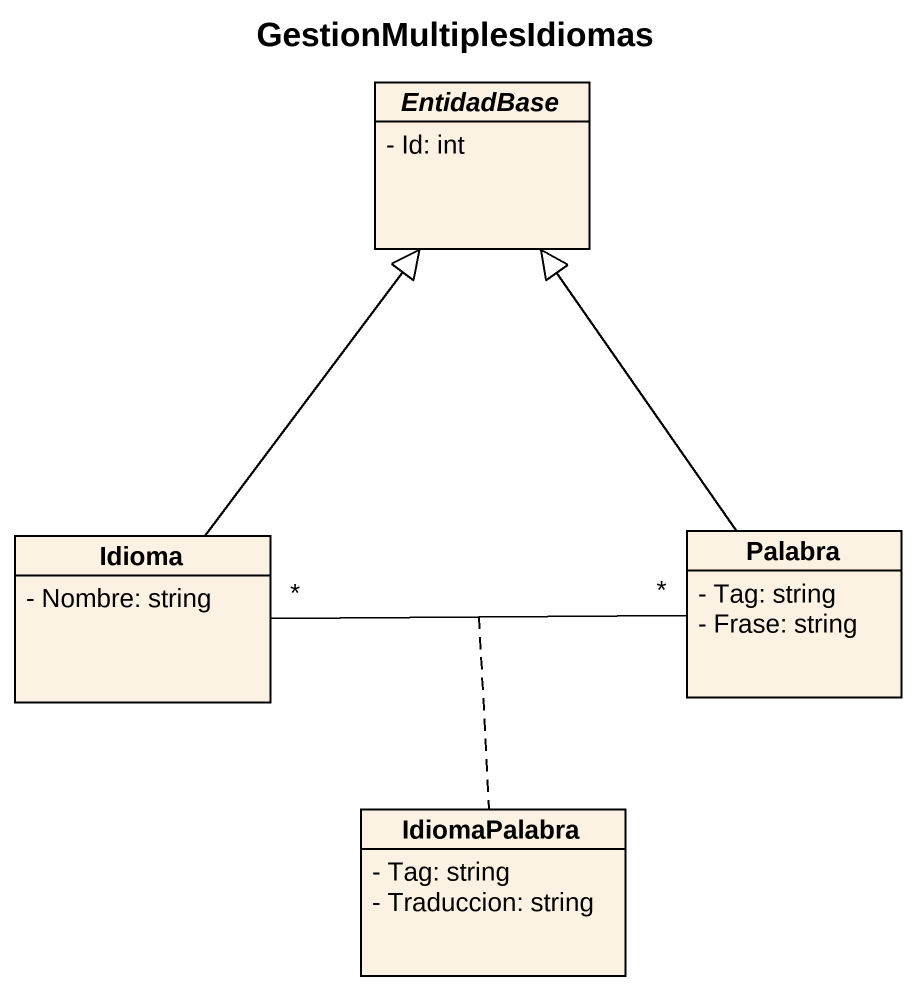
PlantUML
@startuml
title GestionMultiplesIdiomas
hide circle
hide empty members
skinparam classAttributeIconSize 0
abstract class EntidadBase {
  - Id: int
}
class Idioma {
  - Nombre: string
}
class Palabra {
  - Tag: string
  - Frase: string
}
class IdiomaPalabra {
  - Tag: string
  - Traduccion: string
}
Idioma -up-|> EntidadBase
Idioma "*" -right- "*" Palabra
(Idioma, Palabra) .. IdiomaPalabra
Palabra -up-|> EntidadBase
@enduml
